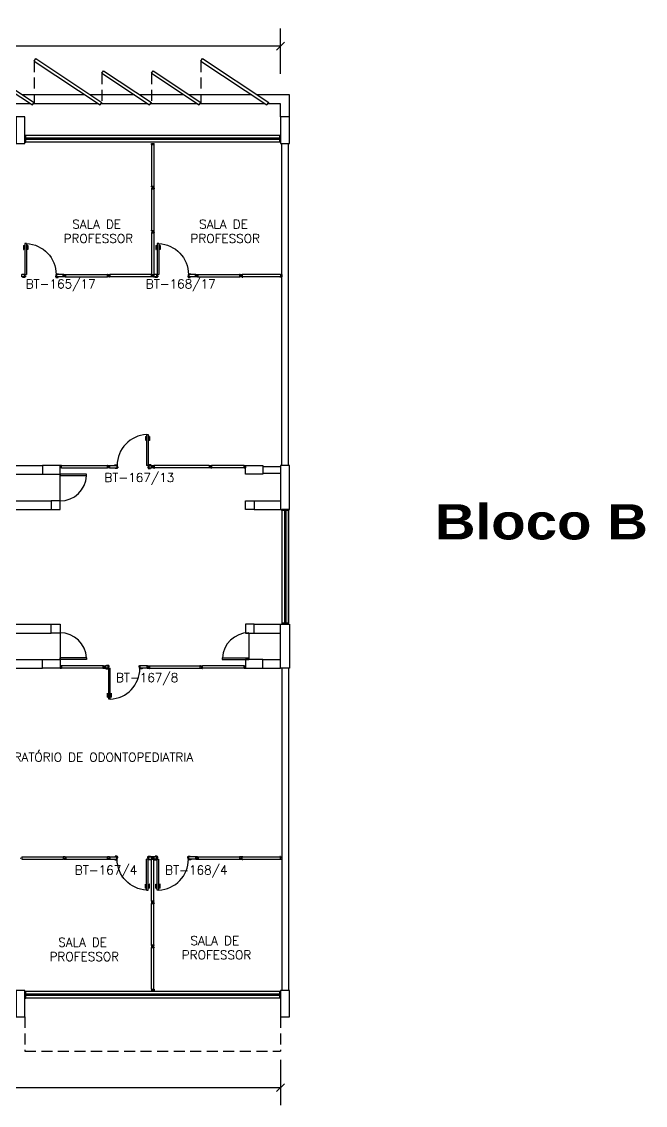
# Model space of a CAD drawing. Header units: millimetres. Extents: x 2069 to 2250, y 1124 to 1284.
# Drawn here: x 2236.22 to 2250.36, y 1184.48 to 1209.05 of the extents above; entities that cross this region are included whole.
import ezdxf

# ---------------------------------------------------------------- set-up
doc = ezdxf.new("R2010")
doc.units = ezdxf.units.MM
doc.linetypes.add('HIDDEN', pattern=[0.375, 0.25, -0.125])
for name, color, linetype in [('ALV', 2, 'Continuous'), ('DIV', 2, 'Continuous'), ('DIV2', 2, 'Continuous'), ('ENDEREÇO', 2, 'Continuous'), ('JANELA', 1, 'Continuous'), ('MACANETA', 1, 'Continuous'), ('PAVIMENTO', 1, 'Continuous'), ('PILARES', 3, 'Continuous'), ('PORTA', 2, 'Continuous'), ('PROJ', 1, 'HIDDEN'), ('TEXTO', 2, 'Continuous'), ('TEXTO-CARIMBO-EDITAVEL', 3, 'Continuous'), ('TXT CENTRO DE CUSTO', 2, 'Continuous')]:
    doc.layers.add(name, color=color, linetype=linetype)
doc.styles.add('1-200', font='simplex.shx', dxfattribs={"height": 0.4})
doc.styles.add('ARIAL', font='')
doc.styles.add('UNB-100', font='simplex.shx', dxfattribs={"height": 0.2})
doc.styles.get('ARIAL').set_extended_font_data('Arial Black')
doc.dimstyles.new('1-200', dxfattribs={"dimtxt": 0.4, "dimasz": 0.18, "dimexe": 0.4, "dimexo": 0.2, "dimgap": 0.09, "dimtad": 1, "dimdec": 4, "dimzin": 0, "dimdsep": 46, "dimtxsty": '1-200', "dimblk": 'OBLIQUE', "dimcen": 0.09, "dimclrd": 1, "dimclre": 1, "dimclrt": 256, "dimadec": 0, "dimazin": 0, "dimtfac": 1, "dimtdec": 4, "dimtix": 1, "dimtofl": 0, "dimtmove": 0, "dimatfit": 3, "dimldrblk": 'OBLIQUE', "dimfxl": 0.18, "dimtolj": 1, "dimtzin": 0, "dimarcsym": 0})

# ---------------------------------------------------------------- blocks, each defined once
blk = doc.blocks.new('DIV10')
for p, q in [((-0.0051, 0), (0.0051, 0)), ((0, -0.0051), (0, 0.0051)), ((0.0285, 0.0285), (0.9715, 0.0285)), ((0.0285, -0.0285), (0.0285, 0.0285)), ((0.9715, -0.0285), (0.9715, 0.0285)), ((0.9949, 0), (1.0051, 0)), ((1, -0.0051), (1, 0.0051)), ((0.0285, -0.0285), (0.9715, -0.0285))]:
    blk.add_line(p, q)
blk = doc.blocks.new('PL6')
for p, q in [((0, -0.1), (0, 0.1)), ((0, 0.1), (0.6, 0.1)), ((0.6, 0.1), (0.6, -0.1)), ((0.6, -0.1), (0, -0.1))]:
    blk.add_line(p, q)
blk = doc.blocks.new('MTT')
for p, q in [((-0.029, 0.018), (-0.029, 0.029)), ((-0.019, 0.029), (-0.029, 0.029)), ((-0.024, 0.018), (-0.029, 0.018)), ((-0.024, 0.018), (-0.024, -0.019)), ((-0.019, 0.024), (-0.019, 0.029)), ((-0.019, 0.024), (0.018, 0.024)), ((-0.005, 0), (0.005, 0)), ((0, -0.005), (0, 0.005)), ((0.018, 0.024), (0.018, 0.029)), ((0.018, 0.029), (0.029, 0.029)), ((0.024, 0.018), (0.029, 0.018)), ((0.024, 0.018), (0.024, -0.019)), ((0.029, 0.018), (0.029, 0.029)), ((-0.029, -0.019), (-0.024, -0.019)), ((-0.029, -0.019), (-0.029, -0.029)), ((-0.019, -0.029), (-0.029, -0.029)), ((0.018, -0.024), (-0.019, -0.024)), ((-0.019, -0.024), (-0.019, -0.029)), ((0.018, -0.024), (0.018, -0.029)), ((0.018, -0.029), (0.029, -0.029)), ((0.029, -0.019), (0.024, -0.019)), ((0.029, -0.019), (0.029, -0.029))]:
    blk.add_line(p, q)
blk = doc.blocks.new('IMTT')
for p, q in [((-0.005, 0), (0.005, 0)), ((0.029, 0.029), (0, 0.029)), ((0, -0.028), (0, 0.029)), ((0.029, -0.028), (0, -0.028))]:
    blk.add_line(p, q)
blk = doc.blocks.new('PL')
for p, q in [((0.25, 0.25), (0.25, 0.45)), ((0.25, 0.45), (0.45, 0.45)), ((0.45, 0.25), (0.25, 0.25)), ((0.45, 0.45), (0.45, 0.25))]:
    blk.add_line(p, q)
blk = doc.blocks.new('PL4')
for p, q in [((0, 0.4), (0.2, 0.4)), ((0, 0), (0, 0.4)), ((0.2, 0.4), (0.2, 0)), ((0.2, 0), (0, 0))]:
    blk.add_line(p, q)
blk = doc.blocks.new('DIV12')
for p, q in [((-0.0051, 0), (0.0051, 0)), ((0, -0.0051), (0, 0.0051)), ((0.0285, 0.0285), (1.1715, 0.0285)), ((0.0285, -0.0285), (0.0285, 0.0285)), ((1.1715, -0.0285), (1.1715, 0.0285)), ((1.1949, 0), (1.2051, 0)), ((1.2, -0.0051), (1.2, 0.0051)), ((0.0285, -0.0285), (1.1715, -0.0285))]:
    blk.add_line(p, q)
blk = doc.blocks.new('DIV11')
for p, q in [((-0.0051, 0), (0.0051, 0)), ((0, -0.0051), (0, 0.0051)), ((0.0285, 0.0285), (1.0715, 0.0285)), ((0.0285, -0.0285), (0.0285, 0.0285)), ((1.0715, -0.0285), (1.0715, 0.0285)), ((1.0949, 0), (1.1051, 0)), ((1.1, -0.0051), (1.1, 0.0051)), ((0.0285, -0.0285), (1.0715, -0.0285))]:
    blk.add_line(p, q)
blk = doc.blocks.new('DIV8')
for p, q in [((0.005, 0), (-0.005, 0)), ((0, 0.005), (0, -0.005)), ((0.024, 0.019), (0.028, 0.019)), ((0.024, 0.017), (0.024, 0.019)), ((0.024, 0.017), (0.028, 0.017)), ((0.028, 0.03), (0.043, 0.03)), ((0.028, 0.03), (0.028, 0.019)), ((0.028, 0.017), (0.028, -0.016)), ((0.769, 0.028), (0.03, 0.028)), ((0.03, 0.028), (0.03, -0.028)), ((0.043, 0.028), (0.043, 0.03)), ((0.757, 0.028), (0.757, 0.03)), ((0.771, 0.03), (0.757, 0.03)), ((0.769, 0.028), (0.769, -0.028)), ((0.771, 0.03), (0.771, 0.019)), ((0.776, 0.019), (0.771, 0.019)), ((0.771, 0.017), (0.771, -0.016)), ((0.776, 0.017), (0.771, 0.017)), ((0.776, 0.017), (0.776, 0.019)), ((0.805, 0), (0.795, 0)), ((0.8, 0.005), (0.8, -0.005)), ((0.024, -0.016), (0.028, -0.016)), ((0.024, -0.019), (0.024, -0.016)), ((0.024, -0.019), (0.028, -0.019)), ((0.028, -0.019), (0.028, -0.03)), ((0.028, -0.03), (0.043, -0.03)), ((0.769, -0.028), (0.03, -0.028)), ((0.043, -0.03), (0.043, -0.028)), ((0.757, -0.03), (0.757, -0.028)), ((0.771, -0.03), (0.757, -0.03)), ((0.776, -0.016), (0.771, -0.016)), ((0.776, -0.019), (0.771, -0.019)), ((0.771, -0.019), (0.771, -0.03)), ((0.776, -0.019), (0.776, -0.016))]:
    blk.add_line(p, q)
blk = doc.blocks.new('DOOR70')
at = {"layer": 'MACANETA', "color": 1}
for p, q in [((-0.015, -0.565), (-0.01, -0.565)), ((-0.015, -0.655), (-0.015, -0.565)), ((-0.015, -0.655), (0.012, -0.655)), ((-0.01, -0.655), (-0.01, -0.565)), ((-0.01, -0.635), (0.012, -0.635)), ((0.012, -0.663), (0.012, -0.628)), ((0.012, -0.628), (0.015, -0.628)), ((0.012, -0.663), (0.015, -0.663)), ((0.053, -0.628), (0.05, -0.628)), ((0.053, -0.663), (0.05, -0.663)), ((0.053, -0.663), (0.053, -0.628)), ((0.075, -0.635), (0.053, -0.635)), ((0.08, -0.655), (0.053, -0.655)), ((0.08, -0.565), (0.075, -0.565)), ((0.075, -0.655), (0.075, -0.565)), ((0.08, -0.655), (0.08, -0.565))]:
    blk.add_line(p, q, dxfattribs=at)
at = {"layer": 'PORTA'}
for p, q in [((0.015, -0.7), (0.015, 0)), ((0.015, 0), (0.05, 0)), ((0.05, -0.7), (0.05, 0)), ((0.05, -0.7), (0.015, -0.7))]:
    blk.add_line(p, q, dxfattribs=at)
at = {"layer": 'PORTA', "color": 1}
blk.add_arc((0.02, 0), 0.7, 272.4563, 0, dxfattribs=at)
blk = doc.blocks.new('_Oblique')
at = {"color": 0, "linetype": 'ByBlock', "lineweight": -2}
blk.add_line((-0.5, -0.5), (0.5, 0.5), dxfattribs=at)
blk = doc.blocks.new('*D59')
at = {"layer": 'DEFPOINTS', "color": 0, "transparency": 16777216}
for p in [(2206.293, 1185.716), (2242.093, 1185.716), (2206.293, 1184.885)]:
    blk.add_point(p, dxfattribs=at)
at = {"layer": 'TXT CENTRO DE CUSTO', "color": 1, "lineweight": -2, "transparency": 16777216}
for p, q in [((2206.293, 1185.516), (2206.293, 1184.485)), ((2242.093, 1185.516), (2242.093, 1184.485)), ((2242.093, 1184.885), (2206.293, 1184.885))]:
    blk.add_line(p, q, dxfattribs=at)
at = {"layer": 'TXT CENTRO DE CUSTO', "color": 1, "lineweight": -2, "transparency": 16777216, "xscale": 0.18, "yscale": 0.18, "zscale": 0.18, "rotation": 180}
blk.add_blockref('_Oblique', (2206.293, 1184.885), dxfattribs=at)
at = {"layer": 'TXT CENTRO DE CUSTO', "color": 1, "lineweight": -2, "transparency": 16777216, "xscale": 0.18, "yscale": 0.18, "zscale": 0.18}
blk.add_blockref('_Oblique', (2242.093, 1184.885), dxfattribs=at)
at = {"layer": 'TXT CENTRO DE CUSTO', "transparency": 16777216, "insert": (2224.193, 1185.175), "char_height": 0.4, "attachment_point": 5, "style": '1-200'}
blk.add_mtext('\\A1;FS', dxfattribs=at)
blk = doc.blocks.new('*D60')
at = {"layer": 'DEFPOINTS', "color": 0, "transparency": 16777216}
for p in [(2206.293, 1208.498), (2206.293, 1207.666), (2242.093, 1207.666)]:
    blk.add_point(p, dxfattribs=at)
at = {"layer": 'TXT CENTRO DE CUSTO', "color": 1, "lineweight": -2, "transparency": 16777216}
for p, q in [((2206.293, 1207.866), (2206.293, 1208.898)), ((2242.093, 1207.866), (2242.093, 1208.898)), ((2242.093, 1208.498), (2206.293, 1208.498))]:
    blk.add_line(p, q, dxfattribs=at)
at = {"layer": 'TXT CENTRO DE CUSTO', "color": 1, "lineweight": -2, "transparency": 16777216, "xscale": 0.18, "yscale": 0.18, "zscale": 0.18, "rotation": 180}
blk.add_blockref('_Oblique', (2206.293, 1208.498), dxfattribs=at)
at = {"layer": 'TXT CENTRO DE CUSTO', "color": 1, "lineweight": -2, "transparency": 16777216, "xscale": 0.18, "yscale": 0.18, "zscale": 0.18}
blk.add_blockref('_Oblique', (2242.093, 1208.498), dxfattribs=at)
at = {"layer": 'TXT CENTRO DE CUSTO', "transparency": 16777216, "insert": (2224.193, 1208.788), "char_height": 0.4, "attachment_point": 5, "style": '1-200'}
blk.add_mtext('\\A1;FS', dxfattribs=at)

msp = doc.modelspace()

# ---------------------------------------------------------------- linework, layer by layer
at = {"layer": 'ALV'}
for p, q in [((2236.50214, 1208.15739), (2236.54085, 1208.21572)), ((2236.50214, 1208.15739), (2238.00194, 1207.16211)), ((2236.54085, 1208.21572), (2238.04065, 1207.22043)), ((2240.28414, 1208.15739), (2240.32285, 1208.21572)), ((2240.28414, 1208.15739), (2241.78394, 1207.16211)), ((2240.32285, 1208.21572), (2241.82265, 1207.22043)), ((2235.38055, 1207.88092), (2236.46374, 1207.16211)), ((2235.41925, 1207.93925), (2236.50244, 1207.22043)), ((2238.04035, 1207.88092), (2238.07906, 1207.93925)), ((2238.04035, 1207.88092), (2239.12354, 1207.16211)), ((2238.07906, 1207.93925), (2239.16225, 1207.22043)), ((2239.16225, 1207.88092), (2239.20095, 1207.93925)), ((2239.16225, 1207.88092), (2240.24544, 1207.16211)), ((2239.20095, 1207.93925), (2240.28414, 1207.22043)), ((2236.46374, 1207.16211), (2236.50244, 1207.22043)), ((2238.00194, 1207.16211), (2238.04065, 1207.22043)), ((2239.12354, 1207.16211), (2239.16225, 1207.22043)), ((2240.24544, 1207.16211), (2240.28414, 1207.22043)), ((2241.78394, 1207.16211), (2241.82265, 1207.22043)), ((2242.11814, 1198.99127), (2242.11814, 1206.29127)), ((2242.26814, 1198.99127), (2242.26814, 1206.29127)), ((2235.69325, 1198.99127), (2236.69325, 1198.99127)), ((2235.69325, 1198.79127), (2236.69325, 1198.79127)), ((2241.6929, 1198.96627), (2242.09325, 1198.96627)), ((2241.6929, 1198.81627), (2242.09325, 1198.81627)), ((2235.49325, 1198.19127), (2236.89325, 1198.19127)), ((2241.49325, 1198.19127), (2242.09361, 1198.19127)), ((2235.49325, 1197.99127), (2236.89325, 1197.99127)), ((2241.49325, 1197.99127), (2242.09361, 1197.99127)), ((2242.26832, 1197.99127), (2242.11832, 1197.99127)), ((2235.49325, 1195.39127), (2236.89325, 1195.39127)), ((2241.49325, 1195.39127), (2242.09325, 1195.39127)), ((2241.57137, 1195.39127), (2241.87974, 1195.39127)), ((2235.49325, 1195.19127), (2236.89325, 1195.19127)), ((2241.49325, 1195.19127), (2242.09325, 1195.19127)), ((2241.57137, 1195.19127), (2241.88908, 1195.19127)), ((2235.69325, 1194.59127), (2236.69325, 1194.59127)), ((2235.69325, 1194.39127), (2236.69325, 1194.39127)), ((2241.69325, 1194.59127), (2242.09325, 1194.59127)), ((2241.69325, 1194.39127), (2242.09325, 1194.39127)), ((2242.11814, 1194.39127), (2242.11814, 1187.09127)), ((2242.26814, 1194.39127), (2242.26814, 1187.09127))]:
    msp.add_line(p, q, dxfattribs=at)
at = {"layer": 'DIV2'}
for p, q in [((2236.22175, 1203.26277), (2236.22175, 1203.31977)), ((2236.28075, 1203.31977), (2236.22175, 1203.31977)), ((2236.28075, 1203.26277), (2236.22175, 1203.26277)), ((2236.23575, 1203.32977), (2236.28575, 1203.32977)), ((2236.23575, 1203.31977), (2236.23575, 1203.32977)), ((2236.24575, 1203.25277), (2236.24575, 1203.26277)), ((2236.29575, 1203.25277), (2236.24575, 1203.25277)), ((2236.28075, 1203.31977), (2236.28575, 1203.31977)), ((2236.28075, 1203.31977), (2236.28075, 1203.26277)), ((2236.28075, 1203.26277), (2236.29575, 1203.26277)), ((2236.28575, 1203.32977), (2236.28575, 1203.31977)), ((2236.28575, 1203.31977), (2236.29575, 1203.31977)), ((2236.29575, 1203.31977), (2236.29575, 1203.28477)), ((2236.29575, 1203.28477), (2236.30575, 1203.28477)), ((2236.29575, 1203.26277), (2236.29575, 1203.25277)), ((2236.30575, 1203.26277), (2236.29575, 1203.26277)), ((2236.30575, 1203.28477), (2236.30575, 1203.26277)), ((2236.98575, 1203.28477), (2236.98575, 1203.26277)), ((2236.99575, 1203.28477), (2236.98575, 1203.28477)), ((2236.98575, 1203.26277), (2236.99575, 1203.26277)), ((2236.99575, 1203.31977), (2236.99575, 1203.28477)), ((2237.00575, 1203.31977), (2236.99575, 1203.31977)), ((2237.01075, 1203.26277), (2236.99575, 1203.26277)), ((2236.99575, 1203.26277), (2236.99575, 1203.25277)), ((2236.99575, 1203.25277), (2237.04575, 1203.25277)), ((2237.00575, 1203.32977), (2237.00575, 1203.31977)), ((2237.05575, 1203.32977), (2237.00575, 1203.32977)), ((2237.01075, 1203.31977), (2237.00575, 1203.31977)), ((2237.16475, 1203.31977), (2237.01075, 1203.31977)), ((2237.01075, 1203.31977), (2237.01075, 1203.26277)), ((2237.16475, 1203.26277), (2237.01075, 1203.26277)), ((2237.04575, 1203.25277), (2237.04575, 1203.26277)), ((2237.05575, 1203.31977), (2237.05575, 1203.32977)), ((2237.16475, 1203.26277), (2237.16475, 1203.31977)), ((2237.19835, 1203.29127), (2237.18815, 1203.29127)), ((2237.19325, 1203.28617), (2237.19325, 1203.29637)), ((2239.19835, 1203.29127), (2239.18815, 1203.29127)), ((2239.19325, 1203.28617), (2239.19325, 1203.29637)), ((2239.22175, 1203.26277), (2239.22175, 1203.31977)), ((2239.28075, 1203.31977), (2239.22175, 1203.31977)), ((2239.28075, 1203.26277), (2239.22175, 1203.26277)), ((2239.23575, 1203.32977), (2239.28575, 1203.32977)), ((2239.23575, 1203.31977), (2239.23575, 1203.32977)), ((2239.24575, 1203.25277), (2239.24575, 1203.26277)), ((2239.29575, 1203.25277), (2239.24575, 1203.25277)), ((2239.28075, 1203.31977), (2239.28575, 1203.31977)), ((2239.28075, 1203.31977), (2239.28075, 1203.26277)), ((2239.28075, 1203.26277), (2239.29575, 1203.26277)), ((2239.28575, 1203.32977), (2239.28575, 1203.31977)), ((2239.28575, 1203.31977), (2239.29575, 1203.31977)), ((2239.29575, 1203.31977), (2239.29575, 1203.28477)), ((2239.29575, 1203.28477), (2239.30575, 1203.28477)), ((2239.29575, 1203.26277), (2239.29575, 1203.25277)), ((2239.30575, 1203.26277), (2239.29575, 1203.26277)), ((2239.30575, 1203.28477), (2239.30575, 1203.26277)), ((2239.98575, 1203.28477), (2239.98575, 1203.26277)), ((2239.99575, 1203.28477), (2239.98575, 1203.28477)), ((2239.98575, 1203.26277), (2239.99575, 1203.26277)), ((2239.99575, 1203.31977), (2239.99575, 1203.28477)), ((2240.00575, 1203.31977), (2239.99575, 1203.31977)), ((2240.01075, 1203.26277), (2239.99575, 1203.26277)), ((2239.99575, 1203.26277), (2239.99575, 1203.25277)), ((2239.99575, 1203.25277), (2240.04575, 1203.25277)), ((2240.00575, 1203.32977), (2240.00575, 1203.31977)), ((2240.05575, 1203.32977), (2240.00575, 1203.32977)), ((2240.01075, 1203.31977), (2240.00575, 1203.31977)), ((2240.16475, 1203.31977), (2240.01075, 1203.31977)), ((2240.01075, 1203.31977), (2240.01075, 1203.26277)), ((2240.16475, 1203.26277), (2240.01075, 1203.26277)), ((2240.04575, 1203.25277), (2240.04575, 1203.26277)), ((2240.05575, 1203.31977), (2240.05575, 1203.32977)), ((2240.16475, 1203.26277), (2240.16475, 1203.31977)), ((2240.19835, 1203.29127), (2240.18815, 1203.29127)), ((2240.19325, 1203.28617), (2240.19325, 1203.29637)), ((2241.19835, 1203.29127), (2241.18815, 1203.29127)), ((2241.19325, 1203.29637), (2241.19325, 1203.28617)), ((2241.21675, 1203.30777), (2241.21675, 1203.30977)), ((2241.21675, 1203.30977), (2241.22175, 1203.30977)), ((2241.21675, 1203.30777), (2241.22175, 1203.30777)), ((2241.21675, 1203.27277), (2241.21675, 1203.27477)), ((2241.21675, 1203.27477), (2241.22175, 1203.27477)), ((2241.21675, 1203.27277), (2241.22175, 1203.27277)), ((2241.22175, 1203.32177), (2241.22175, 1203.30977)), ((2241.22175, 1203.32177), (2241.23613, 1203.32177)), ((2241.22175, 1203.30777), (2241.22175, 1203.27477)), ((2241.22175, 1203.27277), (2241.22175, 1203.26077)), ((2241.22175, 1203.26077), (2241.23613, 1203.26077)), ((2242.08764, 1203.31977), (2241.22375, 1203.31977)), ((2241.22375, 1203.31977), (2241.22375, 1203.26277)), ((2242.08764, 1203.26277), (2241.22375, 1203.26277)), ((2241.23613, 1203.31977), (2241.23613, 1203.32177)), ((2241.23613, 1203.26077), (2241.23613, 1203.26277)), ((2242.07526, 1203.31977), (2242.07526, 1203.32177)), ((2242.08964, 1203.32177), (2242.07526, 1203.32177)), ((2242.07526, 1203.26077), (2242.07526, 1203.26277)), ((2242.08964, 1203.26077), (2242.07526, 1203.26077)), ((2242.08764, 1203.31977), (2242.08764, 1203.26277)), ((2242.08964, 1203.32177), (2242.08964, 1203.30977)), ((2242.09464, 1203.30977), (2242.08964, 1203.30977)), ((2242.08964, 1203.30777), (2242.08964, 1203.27477)), ((2242.09464, 1203.30777), (2242.08964, 1203.30777)), ((2242.09464, 1203.27477), (2242.08964, 1203.27477)), ((2242.08964, 1203.27277), (2242.08964, 1203.26077)), ((2242.09464, 1203.27277), (2242.08964, 1203.27277)), ((2242.09464, 1203.30777), (2242.09464, 1203.30977)), ((2242.09464, 1203.27277), (2242.09464, 1203.27477)), ((2242.12324, 1203.29127), (2242.11304, 1203.29127)), ((2242.11814, 1203.29637), (2242.11814, 1203.28617)), ((2237.09835, 1198.96277), (2237.08815, 1198.96277)), ((2237.09325, 1198.96787), (2237.09325, 1198.95767)), ((2238.16475, 1198.98127), (2238.16475, 1198.99127)), ((2238.17475, 1198.99127), (2238.16475, 1198.99127)), ((2238.16475, 1198.98127), (2238.16475, 1198.99127)), ((2238.17475, 1198.99127), (2238.16475, 1198.99127)), ((2238.16975, 1198.98127), (2238.16475, 1198.98127)), ((2238.16975, 1198.98127), (2238.16475, 1198.98127)), ((2238.16475, 1198.94427), (2238.16975, 1198.94427)), ((2238.16475, 1198.94427), (2238.16475, 1198.93427)), ((2238.16475, 1198.94427), (2238.16975, 1198.94427)), ((2238.16475, 1198.94427), (2238.16475, 1198.93427)), ((2238.17475, 1198.93427), (2238.16475, 1198.93427)), ((2238.17475, 1198.93427), (2238.16475, 1198.93427)), ((2238.16975, 1198.98127), (2238.16975, 1198.94427)), ((2238.16975, 1198.98127), (2238.16975, 1198.94427)), ((2238.17475, 1198.98627), (2238.17475, 1198.99127)), ((2238.17475, 1198.98627), (2238.17475, 1198.99127)), ((2238.17475, 1198.98627), (2238.21175, 1198.98627)), ((2238.17475, 1198.98627), (2238.21175, 1198.98627)), ((2238.21175, 1198.93927), (2238.17475, 1198.93927)), ((2238.17475, 1198.93927), (2238.17475, 1198.93427)), ((2238.21175, 1198.93927), (2238.17475, 1198.93927)), ((2238.17475, 1198.93927), (2238.17475, 1198.93427)), ((2238.18815, 1198.96277), (2238.19835, 1198.96277)), ((2238.18831, 1198.96277), (2238.19819, 1198.96277)), ((2238.18831, 1198.96277), (2238.19819, 1198.96277)), ((2238.19325, 1198.95767), (2238.19325, 1198.96787)), ((2238.19325, 1198.95783), (2238.19325, 1198.96771)), ((2238.19325, 1198.95783), (2238.19325, 1198.96771)), ((2238.21175, 1198.98627), (2238.21175, 1198.99127)), ((2238.21175, 1198.99127), (2238.22175, 1198.99127)), ((2238.21175, 1198.98627), (2238.21175, 1198.99127)), ((2238.21175, 1198.99127), (2238.22175, 1198.99127)), ((2238.21175, 1198.93927), (2238.21175, 1198.93427)), ((2238.21175, 1198.93927), (2238.21175, 1198.93427)), ((2238.21175, 1198.93427), (2238.22175, 1198.93427)), ((2238.21175, 1198.93427), (2238.22175, 1198.93427)), ((2238.21675, 1198.98127), (2238.22175, 1198.98127)), ((2238.21675, 1198.98127), (2238.21675, 1198.94427)), ((2238.21675, 1198.98127), (2238.22175, 1198.98127)), ((2238.21675, 1198.98127), (2238.21675, 1198.94427)), ((2238.22175, 1198.94427), (2238.21675, 1198.94427)), ((2238.22175, 1198.94427), (2238.21675, 1198.94427)), ((2238.22175, 1198.98127), (2238.22175, 1198.99127)), ((2238.22175, 1198.98127), (2238.22175, 1198.99127)), ((2238.22175, 1198.93427), (2238.22175, 1198.99127)), ((2238.22175, 1198.99127), (2238.37575, 1198.99127)), ((2238.22175, 1198.94427), (2238.22175, 1198.93427)), ((2238.22175, 1198.94427), (2238.22175, 1198.93427)), ((2238.22175, 1198.93427), (2238.37575, 1198.93427)), ((2238.33075, 1199.00127), (2238.38075, 1199.00127)), ((2238.33075, 1198.99127), (2238.33075, 1199.00127)), ((2238.34075, 1198.92427), (2238.34075, 1198.93427)), ((2238.39075, 1198.92427), (2238.34075, 1198.92427)), ((2238.37575, 1198.99127), (2238.38075, 1198.99127)), ((2238.37575, 1198.99127), (2238.37575, 1198.93427)), ((2238.37575, 1198.93427), (2238.39075, 1198.93427)), ((2238.38075, 1199.00127), (2238.38075, 1198.99127)), ((2238.38075, 1198.99127), (2238.39075, 1198.99127)), ((2238.39075, 1198.99127), (2238.39075, 1198.95627)), ((2238.39075, 1198.95627), (2238.40075, 1198.95627)), ((2238.39075, 1198.93427), (2238.39075, 1198.92427)), ((2238.40075, 1198.93427), (2238.39075, 1198.93427)), ((2238.40075, 1198.95627), (2238.40075, 1198.93427)), ((2239.08075, 1198.95627), (2239.08075, 1198.93427)), ((2239.09075, 1198.95627), (2239.08075, 1198.95627)), ((2239.08075, 1198.93427), (2239.09075, 1198.93427)), ((2239.09075, 1198.99127), (2239.09075, 1198.95627)), ((2239.10075, 1198.99127), (2239.09075, 1198.99127)), ((2239.10575, 1198.93427), (2239.09075, 1198.93427)), ((2239.09075, 1198.93427), (2239.09075, 1198.92427)), ((2239.09075, 1198.92427), (2239.14075, 1198.92427)), ((2239.10075, 1199.00127), (2239.10075, 1198.99127)), ((2239.15075, 1199.00127), (2239.10075, 1199.00127)), ((2239.10575, 1198.99127), (2239.10075, 1198.99127)), ((2239.10575, 1198.99127), (2239.16475, 1198.99127)), ((2239.10575, 1198.99127), (2239.10575, 1198.93427)), ((2239.10575, 1198.93427), (2239.16475, 1198.93427)), ((2239.14075, 1198.92427), (2239.14075, 1198.93427)), ((2239.15075, 1198.99127), (2239.15075, 1199.00127)), ((2239.16475, 1198.93427), (2239.16475, 1198.99127)), ((2239.19835, 1198.96277), (2239.18815, 1198.96277)), ((2239.18815, 1198.96277), (2239.19835, 1198.96277)), ((2239.19325, 1198.96787), (2239.19325, 1198.95767)), ((2239.19325, 1198.95767), (2239.19325, 1198.96787)), ((2239.21675, 1198.98127), (2239.22175, 1198.98127)), ((2239.21675, 1198.97927), (2239.21675, 1198.98127)), ((2239.21675, 1198.97927), (2239.22175, 1198.97927)), ((2239.21675, 1198.94627), (2239.22175, 1198.94627)), ((2239.21675, 1198.94427), (2239.21675, 1198.94627)), ((2239.21675, 1198.94427), (2239.22175, 1198.94427)), ((2239.22175, 1198.99327), (2239.23613, 1198.99327)), ((2239.22175, 1198.99327), (2239.22175, 1198.98127)), ((2239.22175, 1198.97927), (2239.22175, 1198.94627)), ((2239.22175, 1198.94427), (2239.22175, 1198.93227)), ((2239.22175, 1198.93227), (2239.23613, 1198.93227)), ((2240.46275, 1198.99127), (2239.22375, 1198.99127)), ((2239.22375, 1198.99127), (2239.22375, 1198.93427)), ((2240.46275, 1198.93427), (2239.22375, 1198.93427)), ((2239.23613, 1198.99127), (2239.23613, 1198.99327)), ((2239.23613, 1198.93227), (2239.23613, 1198.93427)), ((2238.09835, 1194.41977), (2238.08815, 1194.41977)), ((2238.09325, 1194.42487), (2238.09325, 1194.41467)), ((2238.12175, 1194.44827), (2238.12175, 1194.39127)), ((2238.18075, 1194.44827), (2238.12175, 1194.44827)), ((2238.18075, 1194.39127), (2238.12175, 1194.39127)), ((2238.13575, 1194.39127), (2238.13575, 1194.38127)), ((2238.13575, 1194.38127), (2238.18575, 1194.38127)), ((2238.14575, 1194.45827), (2238.14575, 1194.44827)), ((2238.19575, 1194.45827), (2238.14575, 1194.45827)), ((2238.18075, 1194.44827), (2238.19575, 1194.44827)), ((2238.18075, 1194.39127), (2238.18075, 1194.44827)), ((2238.18075, 1194.39127), (2238.18575, 1194.39127)), ((2238.18575, 1194.39127), (2238.19575, 1194.39127)), ((2238.18575, 1194.38127), (2238.18575, 1194.39127)), ((2238.19575, 1194.44827), (2238.19575, 1194.45827)), ((2238.20575, 1194.44827), (2238.19575, 1194.44827)), ((2238.19575, 1194.42627), (2238.20575, 1194.42627)), ((2238.19575, 1194.39127), (2238.19575, 1194.42627)), ((2238.20575, 1194.42627), (2238.20575, 1194.44827)), ((2238.88575, 1194.44827), (2238.89575, 1194.44827)), ((2238.88575, 1194.42627), (2238.88575, 1194.44827)), ((2238.89575, 1194.42627), (2238.88575, 1194.42627)), ((2238.89575, 1194.45827), (2238.94575, 1194.45827)), ((2238.89575, 1194.44827), (2238.89575, 1194.45827)), ((2238.91075, 1194.44827), (2238.89575, 1194.44827)), ((2238.89575, 1194.39127), (2238.89575, 1194.42627)), ((2238.90575, 1194.39127), (2238.89575, 1194.39127)), ((2238.91075, 1194.39127), (2238.90575, 1194.39127)), ((2238.90575, 1194.38127), (2238.90575, 1194.39127)), ((2238.95575, 1194.38127), (2238.90575, 1194.38127)), ((2239.06475, 1194.44827), (2238.91075, 1194.44827)), ((2238.91075, 1194.39127), (2238.91075, 1194.44827)), ((2239.06475, 1194.39127), (2238.91075, 1194.39127)), ((2238.94575, 1194.45827), (2238.94575, 1194.44827)), ((2238.95575, 1194.39127), (2238.95575, 1194.38127)), ((2239.06475, 1194.44827), (2239.06475, 1194.39127)), ((2239.09835, 1194.41977), (2239.08815, 1194.41977)), ((2239.09325, 1194.42487), (2239.09325, 1194.41467)), ((2238.18815, 1190.09127), (2238.19835, 1190.09127)), ((2238.19325, 1190.09637), (2238.19325, 1190.08617)), ((2238.22175, 1190.11977), (2238.37575, 1190.11977)), ((2238.22175, 1190.11977), (2238.22175, 1190.06277)), ((2238.22175, 1190.06277), (2238.37575, 1190.06277)), ((2238.33075, 1190.06277), (2238.33075, 1190.05277)), ((2238.33075, 1190.05277), (2238.38075, 1190.05277)), ((2238.34075, 1190.12977), (2238.34075, 1190.11977)), ((2238.39075, 1190.12977), (2238.34075, 1190.12977)), ((2238.37575, 1190.11977), (2238.39075, 1190.11977)), ((2238.37575, 1190.06277), (2238.37575, 1190.11977)), ((2238.37575, 1190.06277), (2238.38075, 1190.06277)), ((2238.38075, 1190.06277), (2238.39075, 1190.06277)), ((2238.38075, 1190.05277), (2238.38075, 1190.06277)), ((2238.39075, 1190.11977), (2238.39075, 1190.12977)), ((2238.40075, 1190.11977), (2238.39075, 1190.11977)), ((2238.39075, 1190.09777), (2238.40075, 1190.09777)), ((2238.39075, 1190.06277), (2238.39075, 1190.09777)), ((2238.40075, 1190.09777), (2238.40075, 1190.11977)), ((2239.08075, 1190.11977), (2239.09075, 1190.11977)), ((2239.08075, 1190.09777), (2239.08075, 1190.11977)), ((2239.09075, 1190.09777), (2239.08075, 1190.09777)), ((2239.09075, 1190.12977), (2239.14075, 1190.12977)), ((2239.09075, 1190.11977), (2239.09075, 1190.12977)), ((2239.10575, 1190.11977), (2239.09075, 1190.11977)), ((2239.09075, 1190.06277), (2239.09075, 1190.09777)), ((2239.10075, 1190.06277), (2239.09075, 1190.06277)), ((2239.10575, 1190.06277), (2239.10075, 1190.06277)), ((2239.10075, 1190.05277), (2239.10075, 1190.06277)), ((2239.15075, 1190.05277), (2239.10075, 1190.05277)), ((2239.10575, 1190.11977), (2239.16475, 1190.11977)), ((2239.10575, 1190.06277), (2239.10575, 1190.11977)), ((2239.10575, 1190.06277), (2239.16475, 1190.06277)), ((2239.14075, 1190.12977), (2239.14075, 1190.11977)), ((2239.15075, 1190.06277), (2239.15075, 1190.05277)), ((2239.16475, 1190.11977), (2239.16475, 1190.06277)), ((2239.19835, 1190.09127), (2239.18815, 1190.09127)), ((2239.18815, 1190.09127), (2239.19835, 1190.09127)), ((2239.19325, 1190.09637), (2239.19325, 1190.08617)), ((2239.19325, 1190.09637), (2239.19325, 1190.08617)), ((2239.22175, 1190.11977), (2239.22175, 1190.06277)), ((2239.28075, 1190.11977), (2239.22175, 1190.11977)), ((2239.28075, 1190.06277), (2239.22175, 1190.06277)), ((2239.23575, 1190.06277), (2239.23575, 1190.05277)), ((2239.23575, 1190.05277), (2239.28575, 1190.05277)), ((2239.24575, 1190.12977), (2239.24575, 1190.11977)), ((2239.29575, 1190.12977), (2239.24575, 1190.12977)), ((2239.28075, 1190.11977), (2239.29575, 1190.11977)), ((2239.28075, 1190.06277), (2239.28075, 1190.11977)), ((2239.28075, 1190.06277), (2239.28575, 1190.06277)), ((2239.28575, 1190.06277), (2239.29575, 1190.06277)), ((2239.28575, 1190.05277), (2239.28575, 1190.06277)), ((2239.29575, 1190.11977), (2239.29575, 1190.12977)), ((2239.30575, 1190.11977), (2239.29575, 1190.11977)), ((2239.29575, 1190.09777), (2239.30575, 1190.09777)), ((2239.29575, 1190.06277), (2239.29575, 1190.09777)), ((2239.30575, 1190.09777), (2239.30575, 1190.11977)), ((2239.98575, 1190.11977), (2239.99575, 1190.11977)), ((2239.98575, 1190.09777), (2239.98575, 1190.11977)), ((2239.99575, 1190.09777), (2239.98575, 1190.09777)), ((2239.99575, 1190.12977), (2240.04575, 1190.12977)), ((2239.99575, 1190.11977), (2239.99575, 1190.12977)), ((2240.01075, 1190.11977), (2239.99575, 1190.11977)), ((2239.99575, 1190.06277), (2239.99575, 1190.09777)), ((2240.00575, 1190.06277), (2239.99575, 1190.06277)), ((2240.01075, 1190.06277), (2240.00575, 1190.06277)), ((2240.00575, 1190.05277), (2240.00575, 1190.06277)), ((2240.05575, 1190.05277), (2240.00575, 1190.05277)), ((2240.16475, 1190.11977), (2240.01075, 1190.11977)), ((2240.01075, 1190.06277), (2240.01075, 1190.11977)), ((2240.16475, 1190.06277), (2240.01075, 1190.06277)), ((2240.04575, 1190.12977), (2240.04575, 1190.11977)), ((2240.05575, 1190.06277), (2240.05575, 1190.05277)), ((2240.16475, 1190.11977), (2240.16475, 1190.06277)), ((2240.19835, 1190.09127), (2240.18815, 1190.09127)), ((2240.19325, 1190.09637), (2240.19325, 1190.08617)), ((2241.18815, 1190.09127), (2241.19835, 1190.09127)), ((2241.19325, 1190.08617), (2241.19325, 1190.09637)), ((2241.21675, 1190.10977), (2241.21675, 1190.10777)), ((2241.21675, 1190.10977), (2241.22175, 1190.10977)), ((2241.21675, 1190.10777), (2241.22175, 1190.10777)), ((2241.21675, 1190.07477), (2241.21675, 1190.07277)), ((2241.21675, 1190.07477), (2241.22175, 1190.07477)), ((2241.21675, 1190.07277), (2241.22175, 1190.07277)), ((2241.22175, 1190.10977), (2241.22175, 1190.12177)), ((2241.22175, 1190.12177), (2241.23613, 1190.12177)), ((2241.22175, 1190.07477), (2241.22175, 1190.10777)), ((2241.22175, 1190.06077), (2241.22175, 1190.07277)), ((2241.22175, 1190.06077), (2241.23613, 1190.06077)), ((2241.22375, 1190.11977), (2242.08764, 1190.11977)), ((2241.22375, 1190.06277), (2241.22375, 1190.11977)), ((2241.22375, 1190.06277), (2242.08764, 1190.06277)), ((2241.23613, 1190.12177), (2241.23613, 1190.11977)), ((2241.23613, 1190.06277), (2241.23613, 1190.06077)), ((2242.07526, 1190.12177), (2242.07526, 1190.11977)), ((2242.08964, 1190.12177), (2242.07526, 1190.12177)), ((2242.07526, 1190.06277), (2242.07526, 1190.06077)), ((2242.08964, 1190.06077), (2242.07526, 1190.06077)), ((2242.08764, 1190.06277), (2242.08764, 1190.11977)), ((2242.08964, 1190.10977), (2242.08964, 1190.12177)), ((2242.09464, 1190.10977), (2242.08964, 1190.10977)), ((2242.09464, 1190.10777), (2242.08964, 1190.10777)), ((2242.08964, 1190.07477), (2242.08964, 1190.10777)), ((2242.09464, 1190.07477), (2242.08964, 1190.07477)), ((2242.09464, 1190.07277), (2242.08964, 1190.07277)), ((2242.08964, 1190.06077), (2242.08964, 1190.07277)), ((2242.09464, 1190.10977), (2242.09464, 1190.10777)), ((2242.09464, 1190.07477), (2242.09464, 1190.07277)), ((2242.11304, 1190.09127), (2242.12324, 1190.09127)), ((2242.11814, 1190.08617), (2242.11814, 1190.09637))]:
    msp.add_line(p, q, dxfattribs=at)
at = {"layer": 'JANELA', "color": 3}
for p, q in [((2236.31325, 1206.46627), (2236.29325, 1206.46627)), ((2236.31325, 1206.31627), (2236.31325, 1206.46627)), ((2242.07325, 1206.31627), (2242.07325, 1206.46627)), ((2242.07325, 1206.46627), (2242.09325, 1206.46627)), ((2236.29325, 1206.31627), (2236.31325, 1206.31627)), ((2242.09325, 1206.31627), (2242.07325, 1206.31627)), ((2242.11832, 1197.97127), (2242.11832, 1197.99127)), ((2242.26832, 1197.97127), (2242.11832, 1197.97127)), ((2242.26832, 1197.99127), (2242.26832, 1197.97127)), ((2242.11832, 1195.41127), (2242.11832, 1195.39127)), ((2242.26832, 1195.41127), (2242.11832, 1195.41127)), ((2242.26832, 1195.39127), (2242.26832, 1195.41127)), ((2236.31325, 1187.06627), (2236.29325, 1187.06627)), ((2236.31325, 1186.91627), (2236.31325, 1187.06627)), ((2242.07325, 1187.06627), (2242.09325, 1187.06627)), ((2242.07325, 1186.91627), (2242.07325, 1187.06627)), ((2236.29325, 1186.91627), (2236.31325, 1186.91627)), ((2242.09325, 1186.91627), (2242.07325, 1186.91627))]:
    msp.add_line(p, q, dxfattribs=at)
at = {"layer": 'JANELA'}
for p, q in [((2242.07325, 1206.46627), (2236.31325, 1206.46627)), ((2242.07325, 1206.40627), (2236.31325, 1206.40627)), ((2242.07325, 1206.37627), (2236.31325, 1206.37627)), ((2242.07325, 1206.31627), (2236.31325, 1206.31627)), ((2242.11832, 1197.97127), (2242.11832, 1195.41127)), ((2242.17832, 1197.97127), (2242.17832, 1195.41127)), ((2242.20832, 1197.97127), (2242.20832, 1195.41127)), ((2242.26832, 1195.39127), (2242.26832, 1197.99127)), ((2242.26832, 1197.97127), (2242.26832, 1195.41127)), ((2242.07325, 1187.06627), (2236.31325, 1187.06627)), ((2242.07325, 1187.00627), (2236.31325, 1187.00627)), ((2242.07325, 1186.97627), (2236.31325, 1186.97627)), ((2242.07325, 1186.91627), (2236.31325, 1186.91627))]:
    msp.add_line(p, q, dxfattribs=at)
at = {"layer": 'PAVIMENTO'}
for p, q in [((2237.65662, 1207.39127), (2236.24501, 1207.39127)), ((2238.77821, 1207.39127), (2237.78292, 1207.39127)), ((2239.90011, 1207.39127), (2238.90481, 1207.39127)), ((2241.43862, 1207.39127), (2240.02671, 1207.39127)), ((2242.29325, 1207.39127), (2241.56521, 1207.39127)), ((2242.29325, 1206.89127), (2242.29325, 1207.39127)), ((2236.41979, 1207.19127), (2235.36119, 1207.19127)), ((2237.958, 1207.19127), (2236.48309, 1207.19127)), ((2239.0796, 1207.19127), (2238.021, 1207.19127)), ((2240.20149, 1207.19127), (2239.14289, 1207.19127)), ((2241.74, 1207.19127), (2240.26479, 1207.19127)), ((2242.09325, 1207.19127), (2241.8033, 1207.19127)), ((2242.09325, 1206.89127), (2242.09325, 1207.19127))]:
    msp.add_line(p, q, dxfattribs=at)
at = {"layer": 'PILARES'}
for points in [[(2236.09325, 1206.29127), (2236.29325, 1206.29127), (2236.29325, 1206.89127), (2236.09325, 1206.89127)], [(2242.09325, 1206.29127), (2242.29325, 1206.29127), (2242.29325, 1206.89127), (2242.09325, 1206.89127)], [(2242.09325, 1198.99127), (2242.09325, 1197.99127), (2242.29325, 1197.99127), (2242.29325, 1198.99127)], [(2242.09325, 1194.39127), (2242.09325, 1195.39127), (2242.29325, 1195.39127), (2242.29325, 1194.39127)]]:
    msp.add_lwpolyline(points, close=True, dxfattribs=at)
at = {"layer": 'PORTA'}
for p, q in [((2237.09325, 1198.79127), (2237.09325, 1198.75627)), ((2237.69326, 1198.79127), (2237.09325, 1198.79127)), ((2237.69326, 1198.75627), (2237.69326, 1198.79127)), ((2237.69326, 1198.75627), (2237.09325, 1198.75627)), ((2237.09325, 1194.59127), (2237.09325, 1194.62627)), ((2237.09325, 1194.59127), (2237.09325, 1194.62627)), ((2237.69326, 1194.62627), (2237.09325, 1194.62627)), ((2237.69326, 1194.62627), (2237.09325, 1194.62627)), ((2237.69326, 1194.62627), (2237.69326, 1194.59127)), ((2237.69326, 1194.62627), (2237.69326, 1194.59127)), ((2240.77136, 1194.62627), (2241.37137, 1194.62627)), ((2240.77136, 1194.62627), (2240.77136, 1194.59127)), ((2240.77136, 1194.62627), (2240.77136, 1194.59127)), ((2240.77136, 1194.62627), (2241.37137, 1194.62627)), ((2241.37137, 1194.59127), (2241.37137, 1194.62627)), ((2241.37137, 1194.59127), (2241.37137, 1194.62627)), ((2237.69326, 1194.59127), (2237.09325, 1194.59127)), ((2237.69326, 1194.59127), (2237.09325, 1194.59127)), ((2240.77136, 1194.59127), (2241.37137, 1194.59127)), ((2240.77136, 1194.59127), (2241.37137, 1194.59127))]:
    msp.add_line(p, q, dxfattribs=at)
at = {"layer": 'PORTA', "color": 2}
for p, q in [((2237.09325, 1198.19127), (2237.09325, 1198.79127)), ((2237.09325, 1195.19127), (2237.09325, 1194.59127)), ((2237.09325, 1195.19127), (2237.09325, 1194.59127)), ((2241.37137, 1195.19127), (2241.37137, 1194.59127)), ((2241.37137, 1195.19127), (2241.37137, 1194.59127))]:
    msp.add_line(p, q, dxfattribs=at)
at = {"layer": 'PORTA', "color": 1}
for centre, start, end in [((2237.09325, 1198.78627), 270, 357.134009), ((2237.09325, 1194.59627), 2.865991, 90), ((2237.09325, 1194.59627), 2.865991, 90), ((2241.37137, 1194.59627), 90, 177.134009), ((2241.37137, 1194.59627), 90, 177.134009)]:
    msp.add_arc(centre, 0.60001, start, end, dxfattribs=at)
at = {"layer": 'PROJ', "linetype": 'HIDDEN'}
for p, q in [((2236.50214, 1208.15739), (2236.50214, 1207.19127)), ((2240.28414, 1208.15739), (2240.28414, 1207.19127)), ((2238.04035, 1207.88092), (2238.04035, 1207.19127)), ((2239.16225, 1207.88092), (2239.16225, 1207.19127))]:
    msp.add_line(p, q, dxfattribs=at)
at = {"layer": 'PROJ'}
for p, q in [((2236.29325, 1186.49127), (2236.29325, 1185.71627)), ((2242.09325, 1186.49127), (2242.09325, 1185.71627)), ((2236.29325, 1185.71627), (2242.09325, 1185.71627))]:
    msp.add_line(p, q, dxfattribs=at)

# ---------------------------------------------------------------- block references
at = {"layer": 'DIV', "xscale": -1}
for name, p, rotation in [('DOOR70', (2236.28075, 1203.31977), 179.9999999948553), ('DOOR70', (2239.28075, 1203.31977), 179.9999999948553), ('IMTT', (2237.09325, 1194.41977), 180), ('DOOR70', (2239.10575, 1190.06277), 359.9999999948553)]:
    msp.add_blockref(name, p, dxfattribs=dict(at, rotation=rotation))
at = {"layer": 'DIV', "rotation": 180.0000000051447}
msp.add_blockref('DOOR70', (2239.10575, 1198.99127), dxfattribs=at)
at = {"layer": 'DIV'}
for p in [(2238.18075, 1194.39127), (2239.28075, 1190.06277)]:
    msp.add_blockref('DOOR70', p, dxfattribs=at)
at = {"layer": 'DIV2'}
for name, p, rotation in [('DIV10', (2239.19325, 1206.29127), 270), ('IMTT', (2239.19325, 1206.29127), 270), ('DIV10', (2239.19325, 1205.29127), 270), ('DIV10', (2239.19325, 1204.29127), 270), ('IMTT', (2242.11814, 1203.29127), 180), ('IMTT', (2241.29325, 1198.96277), 180), ('DIV10', (2238.09325, 1194.41977), 180), ('IMTT', (2242.11814, 1190.09127), 180)]:
    msp.add_blockref(name, p, dxfattribs=dict(at, rotation=rotation))
for name, p in [('MTT', (2239.19325, 1205.29127)), ('MTT', (2239.19325, 1204.29127)), ('MTT', (2237.19325, 1203.29127)), ('DIV10', (2237.19325, 1203.29127)), ('MTT', (2238.19325, 1203.29127)), ('MTT', (2239.19325, 1203.29127)), ('MTT', (2240.19325, 1203.29127)), ('DIV10', (2240.19325, 1203.29127)), ('MTT', (2241.19325, 1203.29127)), ('DIV11', (2237.09325, 1198.96277)), ('IMTT', (2237.09325, 1198.96277)), ('MTT', (2239.19325, 1198.96277)), ('MTT', (2240.49325, 1198.96277)), ('DIV8', (2240.49325, 1198.96277)), ('DIV8', (2240.49325, 1198.96277))]:
    msp.add_blockref(name, p, dxfattribs=at)
at = {"layer": 'DIV2', "xscale": -1}
for name, p in [('DIV10', (2239.19325, 1203.29127)), ('DIV10', (2241.29325, 1194.41977)), ('IMTT', (2241.29325, 1194.41977))]:
    msp.add_blockref(name, p, dxfattribs=at)
for name, p, rotation in [('MTT', (2238.09325, 1194.41977), 180), ('MTT', (2239.09325, 1194.41977), 180), ('DIV12', (2239.09325, 1194.41977), 180), ('MTT', (2240.29325, 1194.41977), 180), ('DIV10', (2236.19325, 1190.09127), 180), ('MTT', (2237.19325, 1190.09127), 180), ('DIV10', (2237.19325, 1190.09127), 180), ('MTT', (2238.19325, 1190.09127), 180), ('MTT', (2239.19325, 1190.09127), 180), ('DIV10', (2239.19325, 1189.09127), 270), ('MTT', (2240.19325, 1190.09127), 180), ('DIV10', (2240.19325, 1190.09127), 180), ('MTT', (2241.19325, 1190.09127), 180), ('MTT', (2239.19325, 1189.09127), 180), ('DIV10', (2239.19325, 1188.09127), 270), ('MTT', (2239.19325, 1188.09127), 180), ('DIV10', (2239.19325, 1187.09127), 270), ('IMTT', (2239.19325, 1187.09127), 270)]:
    msp.add_blockref(name, p, dxfattribs=dict(at, rotation=rotation))
at = {"layer": 'PILARES', "xscale": -1}
for name, p, rotation in [('PL4', (2237.09325, 1198.99127), 90), ('PL', (2241.04325, 1195.64127), 180), ('PL4', (2241.29325, 1194.39127), 270), ('PL6', (2236.19325, 1187.09127), 90), ('PL6', (2242.19325, 1187.09127), 90)]:
    msp.add_blockref(name, p, dxfattribs=dict(at, rotation=rotation))
at = {"layer": 'PILARES'}
for name, p, rotation in [('PL4', (2241.29325, 1198.99127), 270), ('PL', (2237.34325, 1195.64127), 180), ('PL4', (2237.09325, 1194.39127), 90)]:
    msp.add_blockref(name, p, dxfattribs=dict(at, rotation=rotation))
at = {"layer": 'PILARES', "xscale": -1}
msp.add_blockref('PL', (2237.34325, 1197.74127), dxfattribs=at)
at = {"layer": 'PILARES'}
msp.add_blockref('PL', (2241.04325, 1197.74127), dxfattribs=at)

# ---------------------------------------------------------------- texts
at = {"layer": 'ENDEREÇO', "style": 'UNB-100'}
for s, p in [('BT-165/17', (2236.31199, 1203.0043)), ('BT-168/17', (2239.03459, 1203.0043)), ('BT-167/13', (2238.0969, 1198.61599)), ('BT-167/8', (2238.35857, 1194.0798)), ('BT-167/4', (2237.4255, 1189.71822)), ('BT-168/4', (2239.47462, 1189.71822))]:
    msp.add_text(s, height=0.2, dxfattribs=at).set_placement(p)
at = {"layer": 'TEXTO', "style": 'UNB-100'}
for s, p in [('SALA DE', (2237.36795, 1204.35907)), ('SALA DE', (2240.24476, 1204.35907)), ('PROFESSOR', (2237.17151, 1204.03519)), ('PROFESSOR', (2240.04832, 1204.03519)), ('LABORATÓRIO DE ODONTOPEDIATRIA', (2235.37087, 1192.27687)), ('SALA DE', (2237.05006, 1188.08042)), ('SALA DE', (2240.047, 1188.11832)), ('PROFESSOR', (2239.85057, 1187.79444)), ('PROFESSOR', (2236.85362, 1187.75654))]:
    msp.add_text(s, height=0.2, dxfattribs=at).set_placement(p)
at = {"layer": 'TEXTO-CARIMBO-EDITAVEL', "ltscale": 0.35, "style": 'ARIAL'}
msp.add_text('Bloco B', height=0.8, dxfattribs=at).set_placement((2245.58806, 1197.31205))

# ---------------------------------------------------------------- dimensions: what is measured, and where the dimension line sits
at = {"layer": 'TXT CENTRO DE CUSTO'}
for base, p1, p2, picture, middle in [((2206.29325, 1208.49769), (2242.09325, 1207.66627), (2206.29325, 1207.66627), '*D60', (2224.19325, 1208.78769)), ((2206.29325, 1184.88485), (2242.09325, 1185.71627), (2206.29325, 1185.71627), '*D59', (2224.19325, 1185.17485))]:
    dim = msp.add_linear_dim(base=base, p1=p1, p2=p2, text='FS', dimstyle='1-200', dxfattribs=at)
    dim.commit()
    dim.dimension.update_dxf_attribs({"geometry": picture, "text_midpoint": middle})

doc.saveas('drawing.dxf')
